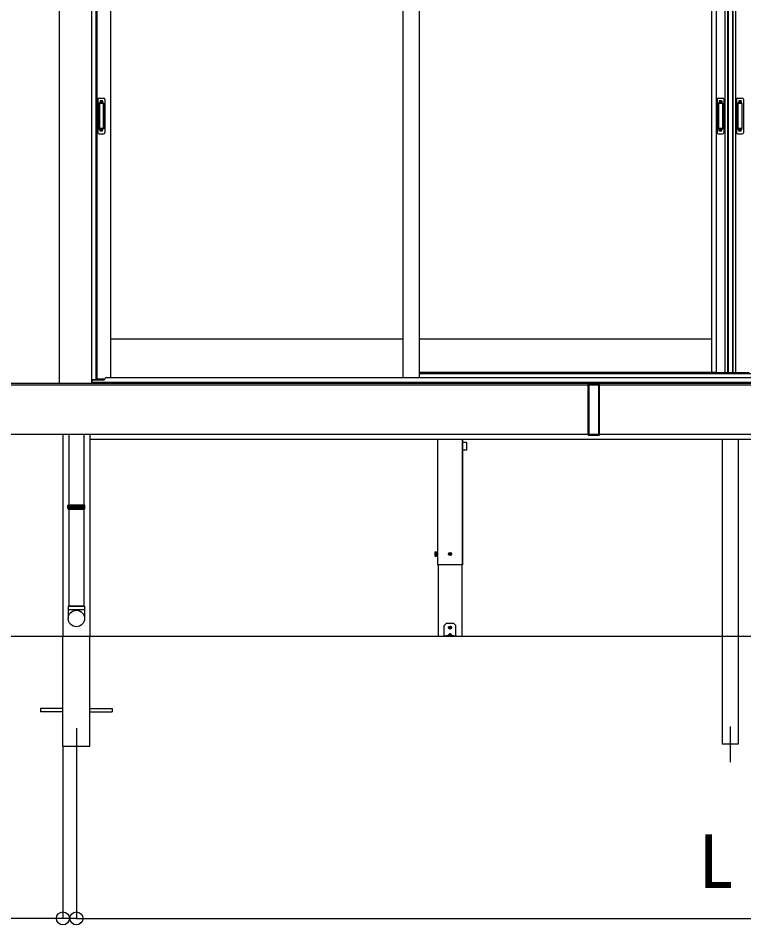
# Model space of a CAD drawing. Units: millimetres, scale not verified. Extents: x -10500 to 10500, y -15600 to 15524.
# Drawn here: x -8075 to -6055, y -11523 to -8997 of the extents above; entities that cross this region are included whole.
import ezdxf
from ezdxf.enums import TextEntityAlignment as Align

# ---------------------------------------------------------------- set-up
doc = ezdxf.new("R2010")
doc.units = ezdxf.units.MM
doc.header["$LTSCALE"] = 80
for name, color, linetype in [('0-3_YKK_12', 2, 'Continuous'), ('0-4_YKK_A1', 4, 'Continuous'), ('0-5_YKK_D', 6, 'Continuous')]:
    doc.layers.add(name, color=color, linetype=linetype)
doc.styles.add('ＭＳ ゴシック', font='')
doc.styles.get('ＭＳ ゴシック').set_extended_font_data('MS Gothic')

msp = doc.modelspace()

# ---------------------------------------------------------------- linework, layer by layer
at = {"layer": '0-3_YKK_12'}
for p, q in [((-7913, -10974.51), (-7913, -11074.51)), ((-6093, -10969.51), (-6093, -11069.51))]:
    msp.add_line(p, q, dxfattribs=at)
at = {"layer": '0-4_YKK_A1'}
for p, q in [((-7960.5, -7878.1), (-7960.5, -10014.51)), ((-7870.5, -7878.1), (-7870.5, -10014.51)), ((-7859, -8062.51), (-7859, -10004.01)), ((-7855.8, -8062.51), (-7855.8, -10001.51)), ((-7818, -8062.51), (-7818, -9998.01)), ((-7004.25, -8062.51), (-7004.25, -9998.01)), ((-6959.25, -8062.51), (-6959.25, -9998.01)), ((-6145.5, -8062.51), (-6145.5, -9983.51)), ((-6132.3, -8062.51), (-6132.3, -9983.51)), ((-6107.7, -8062.51), (-6107.7, -9983.51)), ((-6100.5, -8062.51), (-6100.5, -9983.51)), ((-6098.5, -8062.51), (-6098.5, -9983.51)), ((-6086.7, -8062.51), (-6086.7, -9983.51)), ((-6085.5, -8062.51), (-6085.5, -9983.51)), ((-6078.3, -8062.51), (-6078.3, -9983.51)), ((-7853, -9222.51), (-7853, -9316.51)), ((-7850, -9219.51), (-7837, -9219.51)), ((-7849.2, -9233.51), (-7849.2, -9305.51)), ((-7849.1, -9233.06), (-7848.91, -9234.92)), ((-7848.91, -9235.92), (-7848.91, -9303.1)), ((-7838.8, -9232.51), (-7848.2, -9232.51)), ((-7839.16, -9234.92), (-7847.91, -9234.92)), ((-7840, -9227.51), (-7847, -9227.51)), ((-7847, -9227.52), (-7847, -9232.01)), ((-7840, -9229.92), (-7847, -9229.92)), ((-7840, -9230.42), (-7847, -9230.42)), ((-7840, -9227.52), (-7840, -9232.01)), ((-7838.17, -9234.92), (-7837.93, -9233.02)), ((-7838.17, -9235.92), (-7838.17, -9303.1)), ((-7837.8, -9233.51), (-7837.8, -9305.51)), ((-7834, -9222.51), (-7834, -9316.51)), ((-6129.5, -9222.51), (-6129.5, -9316.51)), ((-6126.5, -9219.51), (-6113.5, -9219.51)), ((-6125.7, -9233.51), (-6125.7, -9305.51)), ((-6125.6, -9233.06), (-6125.41, -9234.92)), ((-6125.41, -9235.92), (-6125.41, -9303.1)), ((-6115.3, -9232.51), (-6124.7, -9232.51)), ((-6115.66, -9234.92), (-6124.41, -9234.92)), ((-6116.5, -9227.51), (-6123.5, -9227.51)), ((-6123.5, -9227.52), (-6123.5, -9232.01)), ((-6116.5, -9229.92), (-6123.5, -9229.92)), ((-6116.5, -9230.42), (-6123.5, -9230.42)), ((-6116.5, -9227.52), (-6116.5, -9232.01)), ((-6114.67, -9234.92), (-6114.43, -9233.02)), ((-6114.67, -9235.92), (-6114.67, -9303.1)), ((-6114.3, -9233.51), (-6114.3, -9305.51)), ((-6110.5, -9222.51), (-6110.5, -9316.51)), ((-6075.5, -9222.51), (-6075.5, -9316.51)), ((-6072.5, -9219.51), (-6059.5, -9219.51)), ((-6071.7, -9233.51), (-6071.7, -9305.51)), ((-6071.6, -9233.06), (-6071.41, -9234.92)), ((-6071.41, -9235.92), (-6071.41, -9303.1)), ((-6061.3, -9232.51), (-6070.7, -9232.51)), ((-6061.66, -9234.92), (-6070.41, -9234.92)), ((-6062.5, -9227.51), (-6069.5, -9227.51)), ((-6069.5, -9227.52), (-6069.5, -9232.01)), ((-6062.5, -9229.92), (-6069.5, -9229.92)), ((-6062.5, -9230.42), (-6069.5, -9230.42)), ((-6062.5, -9227.52), (-6062.5, -9232.01)), ((-6060.67, -9234.92), (-6060.43, -9233.02)), ((-6060.67, -9235.92), (-6060.67, -9303.1)), ((-6060.3, -9233.51), (-6060.3, -9305.51)), ((-6056.5, -9222.51), (-6056.5, -9316.51)), ((-7850, -9319.51), (-7837, -9319.51)), ((-7849.1, -9305.96), (-7848.91, -9304.1)), ((-7838.8, -9306.51), (-7848.2, -9306.51)), ((-7839.16, -9304.1), (-7847.91, -9304.1)), ((-7847, -9311.5), (-7847, -9307.01)), ((-7840, -9308.6), (-7847, -9308.6)), ((-7840, -9309.1), (-7847, -9309.1)), ((-7840, -9311.51), (-7847, -9311.51)), ((-7840, -9311.5), (-7840, -9307.01)), ((-7837.93, -9305.99), (-7838.17, -9304.1)), ((-6126.5, -9319.51), (-6113.5, -9319.51)), ((-6125.6, -9305.96), (-6125.41, -9304.1)), ((-6115.3, -9306.51), (-6124.7, -9306.51)), ((-6115.66, -9304.1), (-6124.41, -9304.1)), ((-6123.5, -9311.5), (-6123.5, -9307.01)), ((-6116.5, -9308.6), (-6123.5, -9308.6)), ((-6116.5, -9309.1), (-6123.5, -9309.1)), ((-6116.5, -9311.51), (-6123.5, -9311.51)), ((-6116.5, -9311.5), (-6116.5, -9307.01)), ((-6114.43, -9305.99), (-6114.67, -9304.1)), ((-6072.5, -9319.51), (-6059.5, -9319.51)), ((-6071.6, -9305.96), (-6071.41, -9304.1)), ((-6061.3, -9306.51), (-6070.7, -9306.51)), ((-6061.66, -9304.1), (-6070.41, -9304.1)), ((-6069.5, -9311.5), (-6069.5, -9307.01)), ((-6062.5, -9308.6), (-6069.5, -9308.6)), ((-6062.5, -9309.1), (-6069.5, -9309.1)), ((-6062.5, -9311.51), (-6069.5, -9311.51)), ((-6062.5, -9311.5), (-6062.5, -9307.01)), ((-6060.43, -9305.99), (-6060.67, -9304.1)), ((-7004.25, -9891.51), (-7818, -9891.51)), ((-6145.5, -9891.51), (-6959.25, -9891.51)), ((-7859, -10001.51), (-7834.27, -10001.51)), ((-6133.5, -9983.51), (-6959.25, -9983.51)), ((-6959.25, -9986.51), (-5226.75, -9986.51)), ((-6145.5, -9983.51), (-6087.5, -9983.51)), ((-6098.5, -9983.51), (-6040.5, -9983.51)), ((400.66, -10019.51), (-9571.02, -10019.51)), ((-6488, -10014.51), (-8657, -10014.51)), ((-4311, -10011.51), (-7870.5, -10011.51)), ((-7870, -10011.51), (-7870.5, -10011.51)), ((-7859, -10004.01), (-7870, -10004.01)), ((-7870, -10011.51), (-7870, -10004.01)), ((-7869.5, -10011.51), (-7869.5, -10004.01)), ((-7869.5, -10004.51), (-7834.5, -10004.51)), ((-7869.5, -10011.51), (-4316.5, -10011.51)), ((-7834.5, -10004.51), (-7834.5, -10003.01)), ((-6488, -10015.42), (-6488, -10013.01)), ((-6488, -10155.59), (-6488, -10015.42)), ((-6487, -10012.01), (-6459, -10012.01)), ((-6487, -10012.3), (-6487, -10012.01)), ((-6487, -10012.3), (-6487, -10014.72)), ((-6459, -10012.3), (-6487, -10012.3)), ((-6459, -10012.3), (-6459, -10012.01)), ((-6459, -10014.72), (-6459, -10012.3)), ((-6458, -10015.42), (-6459, -10015.42)), ((-6459, -10155.59), (-6459, -10015.42)), ((-6458, -10013.01), (-6458, -10015.42)), ((-4288, -10014.51), (-6458, -10014.51)), ((-6458, -10015.42), (-6458, -10155.59)), ((-6488, -10156.51), (-8657, -10156.51)), ((-7950.5, -10156.51), (-7950.5, -10719.51)), ((-7934, -10156.51), (-7934, -10352.32)), ((-7892, -10156.51), (-7892, -10352.32)), ((-7875.5, -10156.51), (-7875.5, -10719.51)), ((-7875.5, -10169.51), (-4310.5, -10169.51)), ((-6908.08, -10169.51), (-6908.08, -10519.51)), ((-6908, -10169.51), (-6908, -10519.51)), ((-6838, -10169.51), (-6838, -10519.51)), ((-6837.92, -10519.51), (-6837.92, -10169.51)), ((-6488, -10158.01), (-6488, -10155.59)), ((-6488, -10155.59), (-6487, -10155.59)), ((-6487, -10155.59), (-6459, -10155.59)), ((-6487, -10156.3), (-6487, -10155.59)), ((-6459, -10156.3), (-6487, -10156.3)), ((-6487, -10156.3), (-6487, -10158.72)), ((-6487, -10158.72), (-6459, -10158.72)), ((-6487, -10158.72), (-6487, -10159.01)), ((-6459, -10159.01), (-6487, -10159.01)), ((-6459, -10155.59), (-6458, -10155.59)), ((-6459, -10156.3), (-6459, -10155.59)), ((-6459, -10158.72), (-6459, -10156.3)), ((-6459, -10158.72), (-6459, -10159.01)), ((-6458, -10155.59), (-6458, -10158.01)), ((-4288, -10156.51), (-6458, -10156.51)), ((-6115.5, -10169.51), (-6115.5, -10719.51)), ((-6070.5, -10169.51), (-6070.5, -10719.51)), ((-6826.8, -10179.31), (-6837.2, -10179.31)), ((-6837.2, -10199.71), (-6826.8, -10199.71)), ((-6825.8, -10198.71), (-6825.8, -10180.31)), ((-7936.5, -10354.32), (-7935.5, -10352.32)), ((-7936.5, -10357.83), (-7936.5, -10354.32)), ((-7936.5, -10354.32), (-7889.5, -10354.32)), ((-7935.5, -10352.32), (-7890.5, -10352.32)), ((-7889.5, -10354.32), (-7890.5, -10352.32)), ((-7889.5, -10357.83), (-7889.5, -10354.32)), ((-7936.5, -10362.32), (-7936.5, -10358.8)), ((-7935.5, -10364.32), (-7936.5, -10362.32)), ((-7889.5, -10362.32), (-7936.5, -10362.32)), ((-7935.5, -10364.32), (-7890.5, -10364.32)), ((-7934, -10364.32), (-7934, -10634.51)), ((-7892, -10364.32), (-7892, -10634.51)), ((-7890.5, -10364.32), (-7889.5, -10362.32)), ((-7889.5, -10362.32), (-7889.5, -10358.8)), ((-6914.8, -10484.51), (-6914.35, -10483.73)), ((-6914.8, -10484.51), (-6914.8, -10494.51)), ((-6914.35, -10483.73), (-6910.8, -10483.73)), ((-6914.35, -10486.62), (-6910.8, -10486.62)), ((-6914.35, -10492.4), (-6910.8, -10492.4)), ((-6910.8, -10483.73), (-6910.8, -10495.28)), ((-6909.6, -10483.26), (-6908, -10483.26)), ((-6875.24, -10489.01), (-6874.14, -10488.99)), ((-6875.24, -10490.01), (-6874.14, -10490.03)), ((-6874.14, -10488.99), (-6873.62, -10488.89)), ((-6874.14, -10490.03), (-6873.62, -10490.13)), ((-6873.52, -10488.37), (-6873.62, -10488.89)), ((-6873.52, -10490.65), (-6873.62, -10490.13)), ((-6873.5, -10487.26), (-6873.52, -10488.37)), ((-6873.5, -10491.75), (-6873.52, -10490.65)), ((-6872.5, -10487.26), (-6872.48, -10488.37)), ((-6872.5, -10491.75), (-6872.48, -10490.65)), ((-6872.48, -10488.37), (-6872.38, -10488.89)), ((-6872.48, -10490.65), (-6872.38, -10490.13)), ((-6871.86, -10488.99), (-6872.38, -10488.89)), ((-6871.86, -10490.03), (-6872.38, -10490.13)), ((-6870.76, -10489.01), (-6871.86, -10488.99)), ((-6870.76, -10490.01), (-6871.86, -10490.03)), ((-6837.92, -10519.51), (-6908.08, -10519.51)), ((-6905.65, -10519.51), (-6905.65, -10719.51)), ((-6840.35, -10519.51), (-6840.35, -10719.51)), ((-7890, -10634.51), (-7936, -10634.51)), ((-7936, -10634.51), (-7936, -10669.16)), ((-7936, -10644.51), (-7890, -10644.51)), ((-7934, -10634.51), (-7892, -10634.51)), ((-7890, -10634.51), (-7890, -10669.16)), ((-6884, -10683.51), (-6888.41, -10687.92)), ((-6862, -10683.51), (-6884, -10683.51)), ((-6857.59, -10687.92), (-6862, -10683.51)), ((-6889, -10716.51), (-6889, -10689.34)), ((-6875.24, -10694.01), (-6874.14, -10693.99)), ((-6875.24, -10695.01), (-6874.14, -10695.03)), ((-6874.14, -10693.99), (-6873.62, -10693.89)), ((-6874.14, -10695.03), (-6873.62, -10695.13)), ((-6873.52, -10693.37), (-6873.62, -10693.89)), ((-6873.52, -10695.65), (-6873.62, -10695.13)), ((-6873.5, -10692.26), (-6873.52, -10693.37)), ((-6873.5, -10696.75), (-6873.52, -10695.65)), ((-6872.5, -10692.26), (-6872.48, -10693.37)), ((-6872.5, -10696.75), (-6872.48, -10695.65)), ((-6872.48, -10693.37), (-6872.38, -10693.89)), ((-6872.48, -10695.65), (-6872.38, -10695.13)), ((-6871.86, -10693.99), (-6872.38, -10693.89)), ((-6871.86, -10695.03), (-6872.38, -10695.13)), ((-6870.76, -10694.01), (-6871.86, -10693.99)), ((-6870.76, -10695.01), (-6871.86, -10695.03)), ((-6857, -10716.51), (-6857, -10689.34)), ((404.73, -10719.51), (-9571.02, -10719.51)), ((-7950.5, -11024.51), (-7950.5, -10719.51)), ((-7875.5, -11024.51), (-7875.5, -10719.51)), ((-6840.35, -10719.51), (-6905.65, -10719.51)), ((-6889, -10717.01), (-6889, -10716.51)), ((-6889, -10719.51), (-6889, -10717.01)), ((-6889, -10717.01), (-6888.41, -10717.01)), ((-6888.41, -10719.51), (-6889, -10719.51)), ((-6888.41, -10717.01), (-6884, -10717.01)), ((-6862, -10717.01), (-6884, -10717.01)), ((-6862, -10719.51), (-6884, -10719.51)), ((-6874.44, -10712.05), (-6878.9, -10716.51)), ((-6877, -10716.08), (-6877, -10716.51)), ((-6877, -10716.51), (-6869, -10716.51)), ((-6876.5, -10717.01), (-6869.5, -10717.01)), ((-6867.1, -10716.51), (-6871.56, -10712.05)), ((-6869, -10716.08), (-6869, -10716.51)), ((-6862, -10719.51), (-6862, -10717.01)), ((-6862, -10717.01), (-6857.59, -10717.01)), ((-6857.59, -10719.51), (-6862, -10719.51)), ((-6857.59, -10717.01), (-6857, -10717.01)), ((-6857, -10716.51), (-6857, -10717.01)), ((-6115.5, -10719.51), (-6115.5, -11019.51)), ((-6070.5, -10719.51), (-6070.5, -11019.51)), ((-7950.5, -10920.01), (-8013, -10920.01)), ((-8013, -10920.01), (-8013, -10929.01)), ((-7950.5, -10929.01), (-8013, -10929.01)), ((-7875.5, -10920.01), (-7813, -10920.01)), ((-7875.5, -10929.01), (-7813, -10929.01)), ((-7813, -10920.01), (-7813, -10929.01)), ((-7950.5, -11024.51), (-7875.5, -11024.51)), ((-6070.5, -11019.51), (-6115.5, -11019.51))]:
    msp.add_line(p, q, dxfattribs=at)
for points in [[(-7829.5, -9998.01), (-6959.25, -9998.01), (-4356.5, -9998.01)], [(-6487, -10014.72), (-6487, -10015.42), (-6488, -10015.42)], [(-6487, -10014.72), (-6459, -10014.72), (-6459, -10015.42), (-6487, -10015.42), (-6487, -10155.59)], [(-7936.5, -10357.83), (-7936.38, -10357.83), (-7936.23, -10357.84), (-7936.03, -10357.84), (-7935.8, -10357.84), (-7935.53, -10357.84), (-7935.22, -10357.84), (-7934.87, -10357.84), (-7934.48, -10357.84), (-7934.06, -10357.85), (-7933.6, -10357.85), (-7933.11, -10357.85), (-7932.58, -10357.85), (-7932.02, -10357.85), (-7931.43, -10357.85), (-7930.81, -10357.85), (-7930.15, -10357.85), (-7929.47, -10357.85), (-7928.76, -10357.85), (-7928.02, -10357.85), (-7927.26, -10357.85), (-7926.47, -10357.85), (-7925.66, -10357.85), (-7924.83, -10357.85), (-7923.98, -10357.85), (-7923.11, -10357.85), (-7922.22, -10357.85), (-7920.4, -10357.85), (-7918.54, -10357.85), (-7916.63, -10357.84), (-7912.76, -10357.84), (-7910.82, -10357.84), (-7908.9, -10357.83), (-7907.01, -10357.83), (-7905.16, -10357.83), (-7903.36, -10357.82), (-7902.48, -10357.82), (-7901.63, -10357.82), (-7900.79, -10357.82), (-7899.97, -10357.82)], [(-7935.21, -10358.79), (-7935.52, -10358.79), (-7935.79, -10358.79), (-7936.03, -10358.8), (-7936.22, -10358.8), (-7936.38, -10358.8), (-7936.5, -10358.8)], [(-7889.5, -10358.82), (-7895.39, -10358.82), (-7898.34, -10358.81), (-7899.11, -10358.81), (-7899.91, -10358.81), (-7900.72, -10358.81), (-7901.56, -10358.81), (-7902.41, -10358.81), (-7903.29, -10358.81), (-7904.18, -10358.81), (-7905.08, -10358.81), (-7906.94, -10358.8), (-7908.83, -10358.8), (-7910.76, -10358.8), (-7912.7, -10358.79), (-7916.57, -10358.79), (-7918.48, -10358.79), (-7920.35, -10358.78), (-7921.27, -10358.78), (-7922.17, -10358.78), (-7923.06, -10358.78), (-7923.93, -10358.78), (-7924.79, -10358.78), (-7925.62, -10358.78), (-7926.43, -10358.78), (-7927.22, -10358.78), (-7927.99, -10358.78), (-7928.73, -10358.78), (-7929.44, -10358.78), (-7930.12, -10358.78), (-7930.78, -10358.78), (-7931.41, -10358.78), (-7932, -10358.78), (-7932.56, -10358.78), (-7933.09, -10358.78), (-7933.58, -10358.79), (-7934.04, -10358.79), (-7934.47, -10358.79), (-7934.86, -10358.79), (-7935.21, -10358.79)], [(-7899.97, -10357.82), (-7899.18, -10357.82), (-7898.42, -10357.82), (-7895.44, -10357.82), (-7889.5, -10357.81)], [(-6914.8, -10494.51), (-6914.35, -10495.28), (-6910.8, -10495.28)], [(-6908, -10495.76), (-6909.6, -10495.76), (-6909.6, -10483.26)], [(-6884, -10717.01), (-6884, -10719.51), (-6888.41, -10719.51)], [(-6857, -10717.01), (-6857, -10719.51), (-6857.59, -10719.51)]]:
    msp.add_lwpolyline(points, dxfattribs=at)
msp.add_lwpolyline([(-6910.8, -10483.76), (-6909.6, -10483.76), (-6909.6, -10495.26), (-6910.8, -10495.26)], close=True, dxfattribs=at)
for centre, radius in [((-6873, -10489.51), 4), ((-6870.88, -10491.63), 0.3), ((-7912.91, -10669.16), 22.91), ((-6873, -10694.51), 4), ((-6870.88, -10696.63), 0.3)]:
    msp.add_circle(centre, radius, dxfattribs=at)
for centre, radius, start, end in [((-7850, -9222.51), 3, 90, 180), ((-7848.2, -9233.51), 1, 90, 180), ((-7847.91, -9235.92), 1, 90, 180), ((-7839.17, -9235.92), 1, 0, 90), ((-7838.8, -9233.51), 1, 0, 90), ((-7837, -9222.51), 3, 0, 90), ((-6126.5, -9222.51), 3, 90, 180), ((-6124.7, -9233.51), 1, 90, 180), ((-6124.41, -9235.92), 1, 90, 180), ((-6115.67, -9235.92), 1, 0, 90), ((-6115.3, -9233.51), 1, 0, 90), ((-6113.5, -9222.51), 3, 0, 90), ((-6072.5, -9222.51), 3, 90, 180), ((-6070.7, -9233.51), 1, 90, 180), ((-6070.41, -9235.92), 1, 90, 180), ((-6061.67, -9235.92), 1, 0, 90), ((-6061.3, -9233.51), 1, 0, 90), ((-6059.5, -9222.51), 3, 0, 90), ((-7850, -9316.51), 3, 180, 270), ((-7848.2, -9305.51), 1, 180, 270), ((-7847.91, -9303.1), 1, 180, 270), ((-7839.17, -9303.1), 1, 270, 0), ((-7838.8, -9305.51), 1, 270, 0), ((-7837, -9316.51), 3, 270, 0), ((-6126.5, -9316.51), 3, 180, 270), ((-6124.7, -9305.51), 1, 180, 270), ((-6124.41, -9303.1), 1, 180, 270), ((-6115.67, -9303.1), 1, 270, 0), ((-6115.3, -9305.51), 1, 270, 0), ((-6113.5, -9316.51), 3, 270, 0), ((-6072.5, -9316.51), 3, 180, 270), ((-6070.7, -9305.51), 1, 180, 270), ((-6070.41, -9303.1), 1, 180, 270), ((-6061.67, -9303.1), 1, 270, 0), ((-6061.3, -9305.51), 1, 270, 0), ((-6059.5, -9316.51), 3, 270, 0), ((-7829.5, -10003.01), 5, 90, 180), ((-6487, -10013.01), 1, 90, 180), ((-6487.12, -10013.19), 0.893, 81.95053, 168.57825), ((-6487.12, -10015.6), 0.893, 81.95053, 168.57825), ((-6458.88, -10013.19), 0.893, 11.42175, 98.04947), ((-6458.88, -10015.6), 0.893, 11.42175, 98.04947), ((-6459, -10013.01), 1, 0, 90), ((-6487.13, -10155.42), 0.893, 191.42175, 278.04947), ((-6487.13, -10157.83), 0.893, 191.42175, 278.04947), ((-6487, -10158.01), 1, 180, 270), ((-6458.88, -10155.42), 0.893, 261.95053, 348.57825), ((-6458.88, -10157.83), 0.893, 261.95053, 348.57825), ((-6459, -10158.01), 1, 270, 0), ((-6837.2, -10180.31), 1, 90, 136.07133), ((-6837.2, -10198.71), 1, 223.92867, 270), ((-6826.8, -10180.31), 1, 0, 90), ((-6826.8, -10198.71), 1, 270, 0), ((-7936.5, -10358.32), 0.5, 285.49629, 74.51275), ((-7889.5, -10358.32), 0.5, 105.48725, 254.50371), ((-6912.24, -10485.18), 2.56, 145.61708, 214.38292), ((-6905.25, -10489.51), 9.55, 162.41276, 197.58724), ((-6912.24, -10493.84), 2.56, 145.61708, 214.38292), ((-6873, -10489.51), 2.3, 167.44414, 192.55586), ((-6873, -10489.51), 2.3, 77.44414, 102.55586), ((-6873, -10489.51), 2.3, 257.44414, 282.55586), ((-6873, -10489.51), 2.3, 347.44414, 12.55586), ((-6887, -10689.34), 2, 135, 180), ((-6873, -10694.51), 2.3, 167.44414, 192.55586), ((-6873, -10694.51), 2.3, 77.44414, 102.55586), ((-6873, -10694.51), 2.3, 257.44414, 282.55586), ((-6873, -10694.51), 2.3, 347.44414, 12.55586), ((-6859, -10689.34), 2, 0, 45), ((-6876, -10716.08), 1, 126.03188, 180), ((-6876.5, -10716.51), 0.5, 180, 270), ((-6873, -10720.21), 6.1, 53.96812, 126.03188), ((-6869.5, -10716.51), 0.5, 270, 0), ((-6870, -10716.08), 1, 0, 53.96812)]:
    msp.add_arc(centre, radius, start, end, dxfattribs=at)
for centre, major_axis, ratio, start_param, end_param in [((-6878.4, -10716.51), (0.688, 0.425), 0.381966, 2.1243707, 3.695167), ((-6873, -10714.94), (0, -3.54), 0.707107, 2.5261129, 3.7570724), ((-6867.6, -10716.51), (0.688, -0.425), 0.381966, 5.7296109, 7.3004073)]:
    msp.add_ellipse(centre, major_axis=major_axis, ratio=ratio, start_param=start_param, end_param=end_param, dxfattribs=at)
at = {"layer": '0-5_YKK_D'}
for p, q in [((-7950.5, -11025.51), (-7950.5, -11505.51)), ((-7913, -11075.51), (-7913, -11505.51)), ((-7913, -11075.51), (-7913, -11505.51)), ((-7950.5, -11504.51), (-8649.73, -11504.51)), ((-7913, -11504.51), (-7950.5, -11504.51)), ((-7913, -11504.51), (-4273, -11504.51)), ((-7913, -11504.51), (-7841, -11504.51))]:
    msp.add_line(p, q, dxfattribs=at)
for centre in [(-7950.5, -11504.51), (-7913, -11504.51), (-7913, -11504.51)]:
    msp.add_circle(centre, 18, dxfattribs=at)

# ---------------------------------------------------------------- texts
at = {"layer": '0-5_YKK_D', "style": 'ＭＳ ゴシック'}
msp.add_text('L', height=149.6, dxfattribs=at).set_placement((-6182.83, -11464.51), align=Align.BOTTOM_LEFT)

doc.saveas('drawing.dxf')
